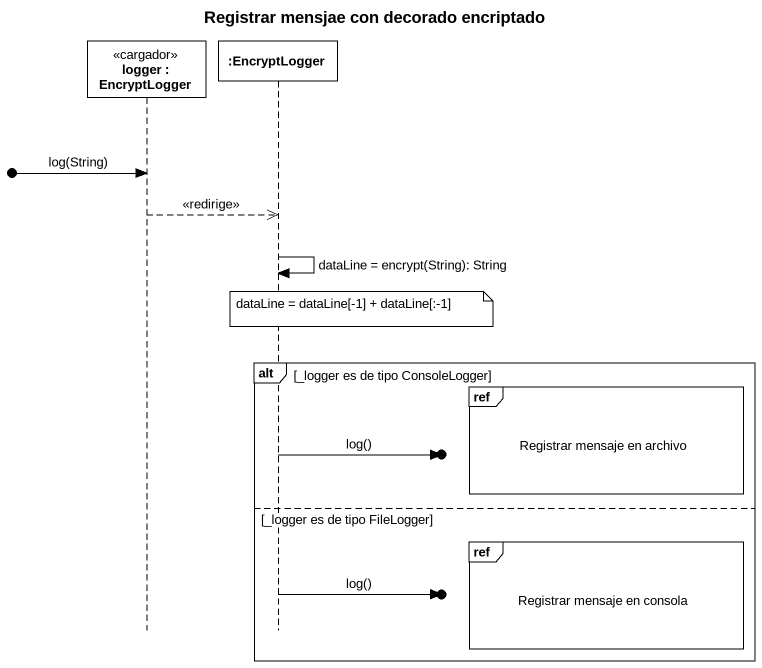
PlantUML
@startuml
title Registrar mensjae con decorado encriptado
hide footbox
participant "logger : EncryptLogger" as logger <<cargador>>
participant ":EncryptLogger" as EncryptLogger

[o-> logger : log(String)
logger -->> EncryptLogger : <<redirige>>
EncryptLogger -> EncryptLogger : dataLine = encrypt(String): String
note over EncryptLogger : dataLine = dataLine[-1] + dataLine[:-1]
alt _logger es de tipo ConsoleLogger
  ref over EncryptLogger : Registrar mensaje en archivo
  EncryptLogger ->o] : log()
else _logger es de tipo FileLogger
  ref over EncryptLogger : Registrar mensaje en consola
  EncryptLogger ->o] : log()
end
@enduml
